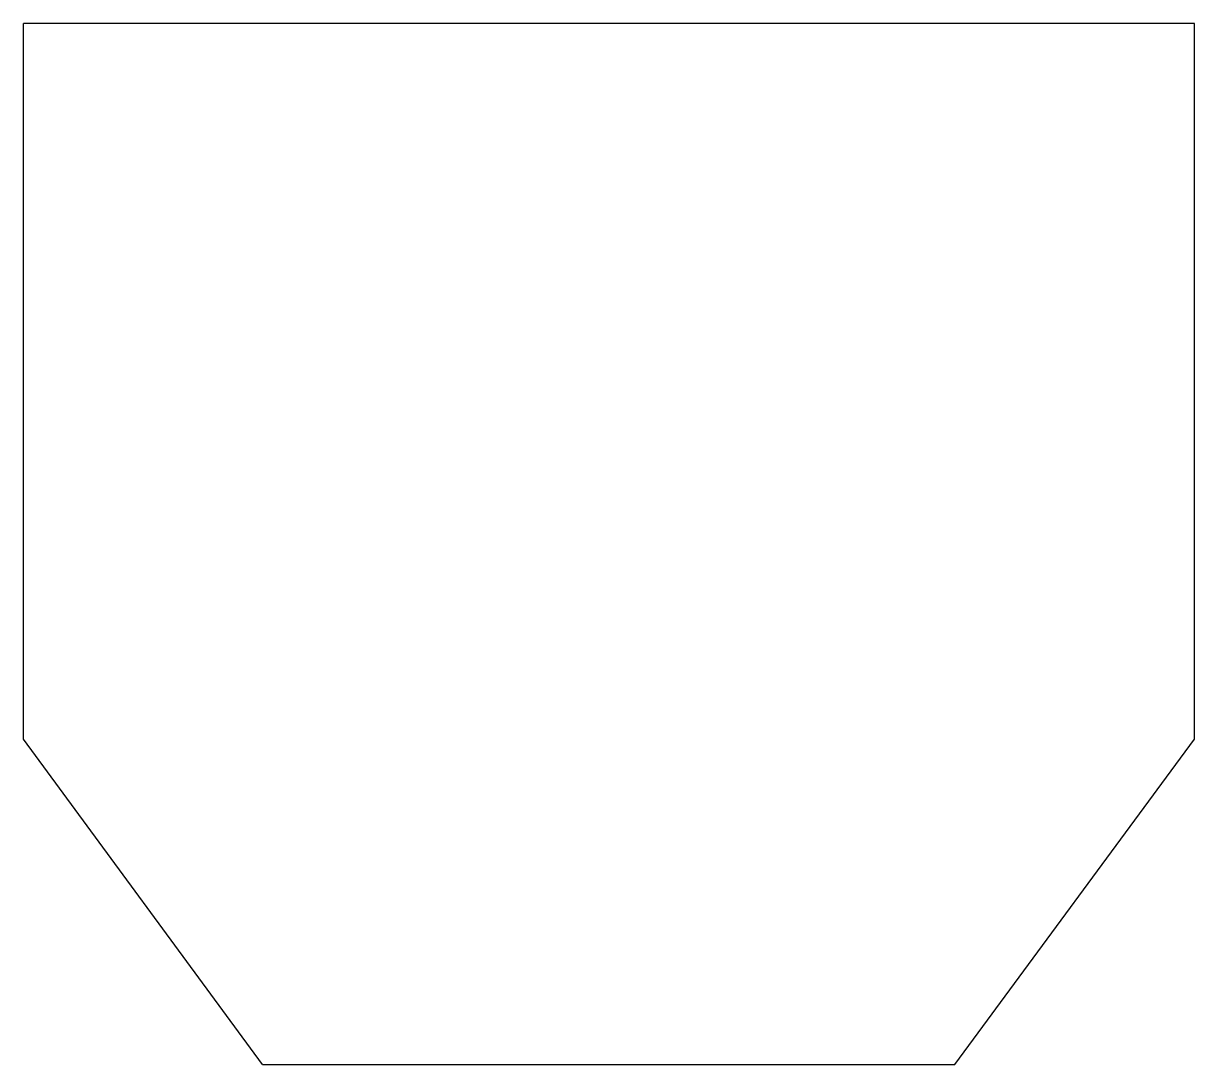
# Model space of a CAD drawing. Header units: millimetres. Extents: x -4.58 to 4.42, y -1 to 7.
import ezdxf

# ---------------------------------------------------------------- set-up
doc = ezdxf.new("R2010")
doc.units = ezdxf.units.MM

msp = doc.modelspace()

# ---------------------------------------------------------------- linework, layer by layer
for p, q in [((-4.5754, 1.5), (-4.5754, 7)), ((4.4246, 7), (-4.5754, 7)), ((4.4246, 1.5), (4.4246, 7)), ((-2.7374, -1), (-4.5754, 1.5)), ((2.5827, -1), (4.4246, 1.5)), ((-2.7374, -1), (2.5827, -1))]:
    msp.add_line(p, q)

doc.saveas('drawing.dxf')
